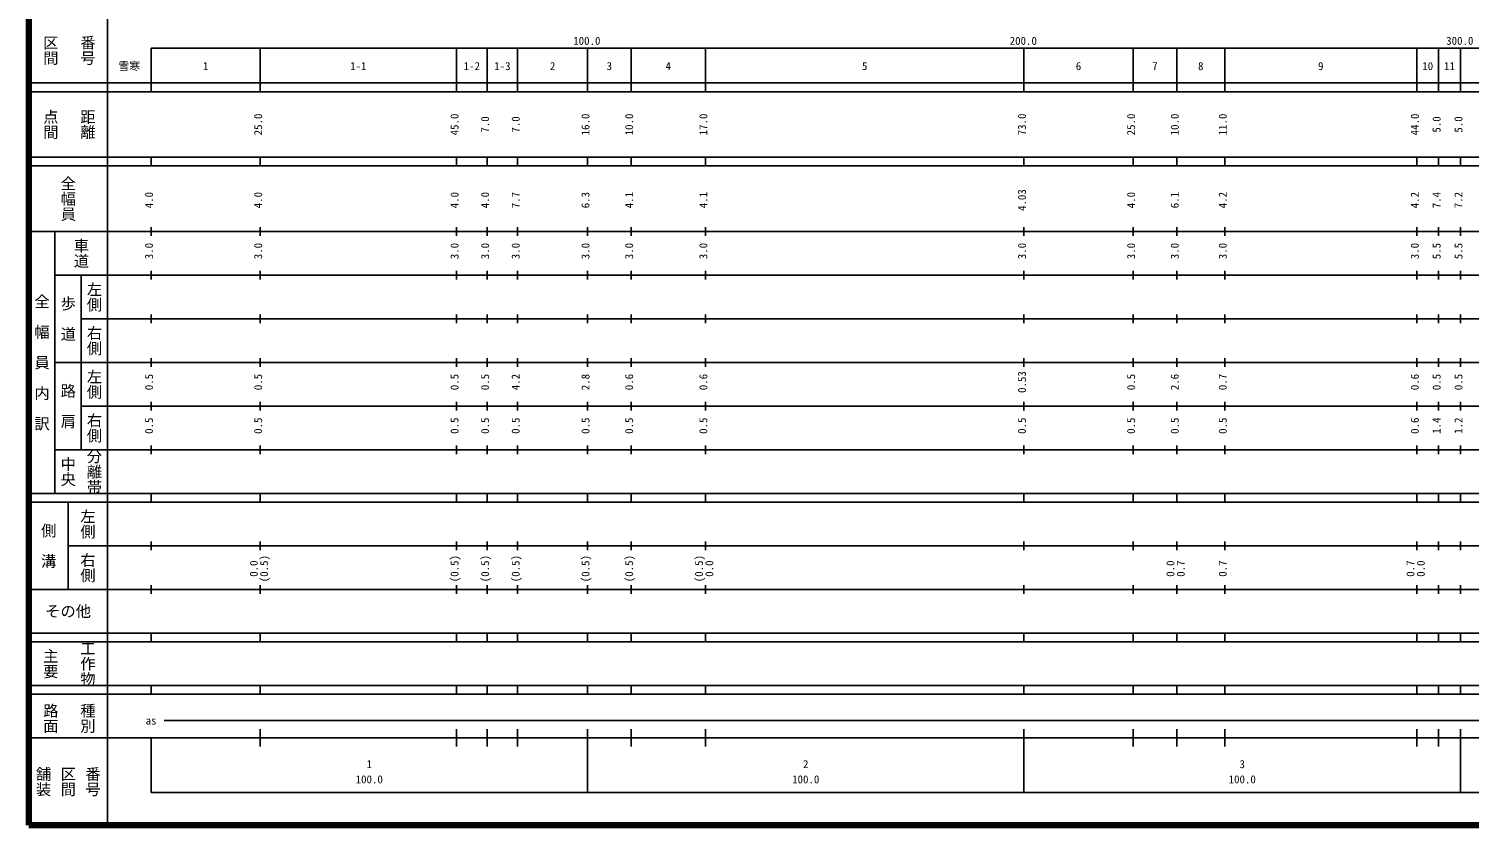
# Model space of a CAD drawing. Units: millimetres on the paper, enlarged 1000 times. Extents: x 40000 to 168222487, y 20000 to 95225744.
# Drawn here: x 40000 to 370001, y 20000 to 202409 of the extents above; entities that cross this region are included whole.
import ezdxf
from ezdxf.enums import TextEntityAlignment as Align

# ---------------------------------------------------------------- set-up
doc = ezdxf.new("R2010")
doc.units = ezdxf.units.MM
doc.header["$LTSCALE"] = 1000
doc.layers.add('M-TTL', color=2, linetype='Continuous', lineweight=140)
doc.layers.add('M-TTL-BAND', color=7, linetype='Continuous', lineweight=25)
doc.styles.add('@ＭＳ ゴシック', font='')
doc.styles.add('ＭＳ ゴシック', font='')
doc.styles.get('@ＭＳ ゴシック').set_extended_font_data('@MS Gothic')
doc.styles.get('ＭＳ ゴシック').set_extended_font_data('MS Gothic')

msp = doc.modelspace()

# ---------------------------------------------------------------- linework, layer by layer
at = {"layer": 'M-TTL'}
for p, q in [((40000, 380000), (40000, 20000)), ((40000, 20000), (680000, 20000))]:
    msp.add_line(p, q, dxfattribs=at)
at = {"layer": 'M-TTL-BAND'}
for p, q in [((58000, 370000), (58000, 20000)), ((68000, 198000), (579000, 198000)), ((68000, 198000), (68000, 188000)), ((93000, 188000), (93000, 198000)), ((138000, 188000), (138000, 198000)), ((145000, 188000), (145000, 198000)), ((152000, 188000), (152000, 198000)), ((168000, 188000), (168000, 198000)), ((178000, 188000), (178000, 198000)), ((195000, 188000), (195000, 198000)), ((268000, 188000), (268000, 198000)), ((293000, 188000), (293000, 198000)), ((303000, 188000), (303000, 198000)), ((314000, 188000), (314000, 198000)), ((358000, 188000), (358000, 198000)), ((363000, 188000), (363000, 198000)), ((368000, 188000), (368000, 198000)), ((40000, 190000), (579000, 190000)), ((40000, 188000), (579000, 188000)), ((40000, 173000), (579000, 173000)), ((68000, 171000), (68000, 173000)), ((93000, 171000), (93000, 173000)), ((138000, 171000), (138000, 173000)), ((145000, 171000), (145000, 173000)), ((152000, 171000), (152000, 173000)), ((168000, 171000), (168000, 173000)), ((178000, 171000), (178000, 173000)), ((195000, 171000), (195000, 173000)), ((268000, 171000), (268000, 173000)), ((293000, 171000), (293000, 173000)), ((303000, 171000), (303000, 173000)), ((314000, 171000), (314000, 173000)), ((358000, 171000), (358000, 173000)), ((363000, 171000), (363000, 173000)), ((368000, 171000), (368000, 173000)), ((40000, 171000), (579000, 171000)), ((40000, 156000), (579000, 156000)), ((46000, 96000), (46000, 156000)), ((68000, 155000), (68000, 157000)), ((93000, 155000), (93000, 157000)), ((138000, 155000), (138000, 157000)), ((145000, 155000), (145000, 157000)), ((152000, 155000), (152000, 157000)), ((168000, 155000), (168000, 157000)), ((178000, 155000), (178000, 157000)), ((195000, 155000), (195000, 157000)), ((268000, 155000), (268000, 157000)), ((293000, 155000), (293000, 157000)), ((303000, 155000), (303000, 157000)), ((314000, 155000), (314000, 157000)), ((358000, 155000), (358000, 157000)), ((363000, 155000), (363000, 157000)), ((368000, 155000), (368000, 157000)), ((46000, 146000), (579000, 146000)), ((52000, 146000), (52000, 106000)), ((68000, 145000), (68000, 147000)), ((93000, 145000), (93000, 147000)), ((138000, 145000), (138000, 147000)), ((145000, 145000), (145000, 147000)), ((152000, 145000), (152000, 147000)), ((168000, 145000), (168000, 147000)), ((178000, 145000), (178000, 147000)), ((195000, 145000), (195000, 147000)), ((268000, 145000), (268000, 147000)), ((293000, 145000), (293000, 147000)), ((303000, 145000), (303000, 147000)), ((314000, 145000), (314000, 147000)), ((358000, 145000), (358000, 147000)), ((363000, 145000), (363000, 147000)), ((368000, 145000), (368000, 147000)), ((52000, 136000), (579000, 136000)), ((68000, 135000), (68000, 137000)), ((93000, 135000), (93000, 137000)), ((138000, 135000), (138000, 137000)), ((145000, 135000), (145000, 137000)), ((152000, 135000), (152000, 137000)), ((168000, 135000), (168000, 137000)), ((178000, 135000), (178000, 137000)), ((195000, 135000), (195000, 137000)), ((268000, 135000), (268000, 137000)), ((293000, 135000), (293000, 137000)), ((303000, 135000), (303000, 137000)), ((314000, 135000), (314000, 137000)), ((358000, 135000), (358000, 137000)), ((363000, 135000), (363000, 137000)), ((368000, 135000), (368000, 137000)), ((46000, 126000), (579000, 126000)), ((68000, 125000), (68000, 127000)), ((93000, 125000), (93000, 127000)), ((138000, 125000), (138000, 127000)), ((145000, 125000), (145000, 127000)), ((152000, 125000), (152000, 127000)), ((168000, 125000), (168000, 127000)), ((178000, 125000), (178000, 127000)), ((195000, 125000), (195000, 127000)), ((268000, 125000), (268000, 127000)), ((293000, 125000), (293000, 127000)), ((303000, 125000), (303000, 127000)), ((314000, 125000), (314000, 127000)), ((358000, 125000), (358000, 127000)), ((363000, 125000), (363000, 127000)), ((368000, 125000), (368000, 127000)), ((52000, 116000), (579000, 116000)), ((68000, 115000), (68000, 117000)), ((93000, 115000), (93000, 117000)), ((138000, 115000), (138000, 117000)), ((145000, 115000), (145000, 117000)), ((152000, 115000), (152000, 117000)), ((168000, 115000), (168000, 117000)), ((178000, 115000), (178000, 117000)), ((195000, 115000), (195000, 117000)), ((268000, 115000), (268000, 117000)), ((293000, 115000), (293000, 117000)), ((303000, 115000), (303000, 117000)), ((314000, 115000), (314000, 117000)), ((358000, 115000), (358000, 117000)), ((363000, 115000), (363000, 117000)), ((368000, 115000), (368000, 117000)), ((46000, 106000), (579000, 106000)), ((68000, 105000), (68000, 107000)), ((93000, 105000), (93000, 107000)), ((138000, 105000), (138000, 107000)), ((145000, 105000), (145000, 107000)), ((152000, 105000), (152000, 107000)), ((168000, 105000), (168000, 107000)), ((178000, 105000), (178000, 107000)), ((195000, 105000), (195000, 107000)), ((268000, 105000), (268000, 107000)), ((293000, 105000), (293000, 107000)), ((303000, 105000), (303000, 107000)), ((314000, 105000), (314000, 107000)), ((358000, 105000), (358000, 107000)), ((363000, 105000), (363000, 107000)), ((368000, 105000), (368000, 107000)), ((40000, 96000), (579000, 96000)), ((68000, 94000), (68000, 96000)), ((93000, 94000), (93000, 96000)), ((138000, 94000), (138000, 96000)), ((145000, 94000), (145000, 96000)), ((152000, 94000), (152000, 96000)), ((168000, 94000), (168000, 96000)), ((178000, 94000), (178000, 96000)), ((195000, 94000), (195000, 96000)), ((268000, 94000), (268000, 96000)), ((293000, 94000), (293000, 96000)), ((303000, 94000), (303000, 96000)), ((314000, 94000), (314000, 96000)), ((358000, 94000), (358000, 96000)), ((363000, 94000), (363000, 96000)), ((368000, 94000), (368000, 96000)), ((40000, 94000), (579000, 94000)), ((49000, 94000), (49000, 74000)), ((49000, 84000), (579000, 84000)), ((68000, 83000), (68000, 85000)), ((93000, 83000), (93000, 85000)), ((138000, 83000), (138000, 85000)), ((145000, 83000), (145000, 85000)), ((152000, 83000), (152000, 85000)), ((168000, 83000), (168000, 85000)), ((178000, 83000), (178000, 85000)), ((195000, 83000), (195000, 85000)), ((268000, 83000), (268000, 85000)), ((293000, 83000), (293000, 85000)), ((303000, 83000), (303000, 85000)), ((314000, 83000), (314000, 85000)), ((358000, 83000), (358000, 85000)), ((363000, 83000), (363000, 85000)), ((368000, 83000), (368000, 85000)), ((40000, 74000), (579000, 74000)), ((68000, 73000), (68000, 75000)), ((93000, 73000), (93000, 75000)), ((138000, 73000), (138000, 75000)), ((145000, 73000), (145000, 75000)), ((152000, 73000), (152000, 75000)), ((168000, 73000), (168000, 75000)), ((178000, 73000), (178000, 75000)), ((195000, 73000), (195000, 75000)), ((268000, 73000), (268000, 75000)), ((293000, 73000), (293000, 75000)), ((303000, 73000), (303000, 75000)), ((314000, 73000), (314000, 75000)), ((358000, 73000), (358000, 75000)), ((363000, 73000), (363000, 75000)), ((368000, 73000), (368000, 75000)), ((40000, 64000), (579000, 64000)), ((68000, 62000), (68000, 64000)), ((93000, 62000), (93000, 64000)), ((138000, 62000), (138000, 64000)), ((145000, 62000), (145000, 64000)), ((152000, 62000), (152000, 64000)), ((168000, 62000), (168000, 64000)), ((178000, 62000), (178000, 64000)), ((195000, 62000), (195000, 64000)), ((268000, 62000), (268000, 64000)), ((293000, 62000), (293000, 64000)), ((303000, 62000), (303000, 64000)), ((314000, 62000), (314000, 64000)), ((358000, 62000), (358000, 64000)), ((363000, 62000), (363000, 64000)), ((368000, 62000), (368000, 64000)), ((40000, 62000), (579000, 62000)), ((40000, 52000), (579000, 52000)), ((40000, 50000), (579000, 50000)), ((68000, 50000), (68000, 52000)), ((93000, 50000), (93000, 52000)), ((138000, 50000), (138000, 52000)), ((145000, 50000), (145000, 52000)), ((152000, 50000), (152000, 52000)), ((168000, 50000), (168000, 52000)), ((178000, 50000), (178000, 52000)), ((195000, 50000), (195000, 52000)), ((268000, 50000), (268000, 52000)), ((293000, 50000), (293000, 52000)), ((303000, 50000), (303000, 52000)), ((314000, 50000), (314000, 52000)), ((358000, 50000), (358000, 52000)), ((363000, 50000), (363000, 52000)), ((368000, 50000), (368000, 52000)), ((71000, 44000), (565000, 44000)), ((40000, 40000), (579000, 40000)), ((68000, 40000), (68000, 27500)), ((93000, 38000), (93000, 42000)), ((138000, 38000), (138000, 42000)), ((145000, 38000), (145000, 42000)), ((152000, 38000), (152000, 42000)), ((168000, 27500), (168000, 42000)), ((178000, 38000), (178000, 42000)), ((195000, 38000), (195000, 42000)), ((268000, 27500), (268000, 42000)), ((293000, 38000), (293000, 42000)), ((303000, 38000), (303000, 42000)), ((314000, 38000), (314000, 42000)), ((358000, 38000), (358000, 42000)), ((363000, 38000), (363000, 42000)), ((368000, 27500), (368000, 42000)), ((68000, 27500), (579000, 27500))]:
    msp.add_line(p, q, dxfattribs=at)

# ---------------------------------------------------------------- texts
at = {"layer": 'M-TTL-BAND', "style": '@ＭＳ ゴシック'}
for s, p in [('区間', (45000, 197500)), ('番号', (53500, 197500)), ('点間', (45000, 180500)), ('距離', (53500, 180500)), ('全幅員', (49000, 163500)), ('車道', (52000, 151000)), ('左側', (55000, 141000)), ('全\u3000幅\u3000員\u3000内\u3000訳', (43000, 126000)), ('歩\u3000道', (49000, 136000)), ('右側', (55000, 131000)), ('左側', (55000, 121000)), ('路\u3000肩', (49000, 116000)), ('右側', (55000, 111000)), ('分離帯', (55000, 101000)), ('中央', (49000, 101000)), ('左側', (53500, 89000)), ('側\u3000溝', (44500, 84000)), ('右側', (53500, 79000)), ('主要', (45000, 57000)), ('工作物', (53500, 57000)), ('路面', (45000, 44500)), ('種別', (53500, 44500)), ('舗装', (43333, 30000)), ('区間', (49000, 30000)), ('番号', (54667, 30000))]:
    msp.add_text(s, height=2566, rotation=270, dxfattribs=at).set_placement(p, align=Align.MIDDLE_CENTER)
at = {"layer": 'M-TTL-BAND', "style": 'ＭＳ ゴシック'}
for s, p in [('100.0', (167844, 198195)), ('200.0', (267844, 198195)), ('300.0', (367844, 198195)), ('雪寒', (63017, 192405)), ('1', (80500, 192405)), ('1-1', (115500, 192405)), ('1-2', (141500, 192405)), ('1-3', (148500, 192405)), ('2', (160000, 192405)), ('3', (173000, 192405)), ('4', (186500, 192405)), ('5', (231500, 192405)), ('6', (280500, 192405)), ('7', (298000, 192405)), ('8', (308500, 192405)), ('9', (336000, 192405)), ('10', (360500, 192405)), ('11', (365500, 192405)), ('as', (68000, 42500)), ('1', (118000, 32523)), ('2', (218000, 32523)), ('3', (318000, 32523)), ('100.0', (118000, 29033)), ('100.0', (218000, 29033)), ('100.0', (318000, 29033))]:
    msp.add_text(s, height=1833, dxfattribs=at).set_placement(p, align=Align.BOTTOM_CENTER)
for s, p in [('25.0', (94000, 180500)), ('45.0', (139000, 180500)), ('7.0', (146000, 180500)), ('7.0', (153000, 180500)), ('16.0', (169000, 180500)), ('10.0', (179000, 180500)), ('17.0', (196000, 180500)), ('73.0', (269000, 180500)), ('25.0', (294000, 180500)), ('10.0', (304000, 180500)), ('11.0', (315000, 180500)), ('44.0', (359000, 180500)), ('5.0', (364000, 180500)), ('5.0', (369000, 180500)), ('4.03', (269000, 163174)), ('4.0', (69000, 163174)), ('4.0', (94000, 163174)), ('4.0', (139000, 163174)), ('4.0', (146000, 163174)), ('7.7', (153000, 163174)), ('6.3', (169000, 163174)), ('4.1', (179000, 163174)), ('4.1', (196000, 163174)), ('4.0', (294000, 163174)), ('6.1', (304000, 163174)), ('4.2', (315000, 163174)), ('4.2', (359000, 163174)), ('7.4', (364000, 163174)), ('7.2', (369000, 163174)), ('3.0', (69000, 151500)), ('3.0', (94000, 151500)), ('3.0', (139000, 151500)), ('3.0', (146000, 151500)), ('3.0', (153000, 151500)), ('3.0', (169000, 151500)), ('3.0', (179000, 151500)), ('3.0', (196000, 151500)), ('3.0', (269000, 151500)), ('3.0', (294000, 151500)), ('3.0', (304000, 151500)), ('3.0', (315000, 151500)), ('3.0', (359000, 151500)), ('5.5', (364000, 151500)), ('5.5', (369000, 151500)), ('0.5', (69000, 121500)), ('0.5', (94000, 121500)), ('0.5', (139000, 121500)), ('0.5', (146000, 121500)), ('4.2', (153000, 121500)), ('2.8', (169000, 121500)), ('0.6', (179000, 121500)), ('0.6', (196000, 121500)), ('0.53', (269000, 121500)), ('0.5', (294000, 121500)), ('2.6', (304000, 121500)), ('0.7', (315000, 121500)), ('0.6', (359000, 121500)), ('0.5', (364000, 121500)), ('0.5', (369000, 121500)), ('0.5', (69000, 111500)), ('0.5', (94000, 111500)), ('0.5', (139000, 111500)), ('0.5', (146000, 111500)), ('0.5', (153000, 111500)), ('0.5', (169000, 111500)), ('0.5', (179000, 111500)), ('0.5', (196000, 111500)), ('0.5', (269000, 111500)), ('0.5', (294000, 111500)), ('0.5', (304000, 111500)), ('0.5', (315000, 111500)), ('0.6', (359000, 111500)), ('1.4', (364000, 111500)), ('1.2', (369000, 111500)), ('0.0', (93000, 78764)), ('(0.5)', (95370, 78764)), ('(0.5)', (139000, 78764)), ('(0.5)', (146000, 78764)), ('(0.5)', (153000, 78764)), ('(0.5)', (169000, 78764)), ('(0.5)', (179000, 78764)), ('(0.5)', (195000, 78764)), ('0.0', (197370, 78764)), ('0.0', (303000, 78764)), ('0.7', (305370, 78764)), ('0.7', (315000, 78764)), ('0.7', (358000, 78764)), ('0.0', (360370, 78764))]:
    msp.add_text(s, height=1833, rotation=90, dxfattribs=at).set_placement(p, align=Align.BOTTOM_CENTER)
msp.add_text('その他', height=2566, dxfattribs=at).set_placement((49000, 69000), align=Align.MIDDLE_CENTER)

doc.saveas('drawing.dxf')
